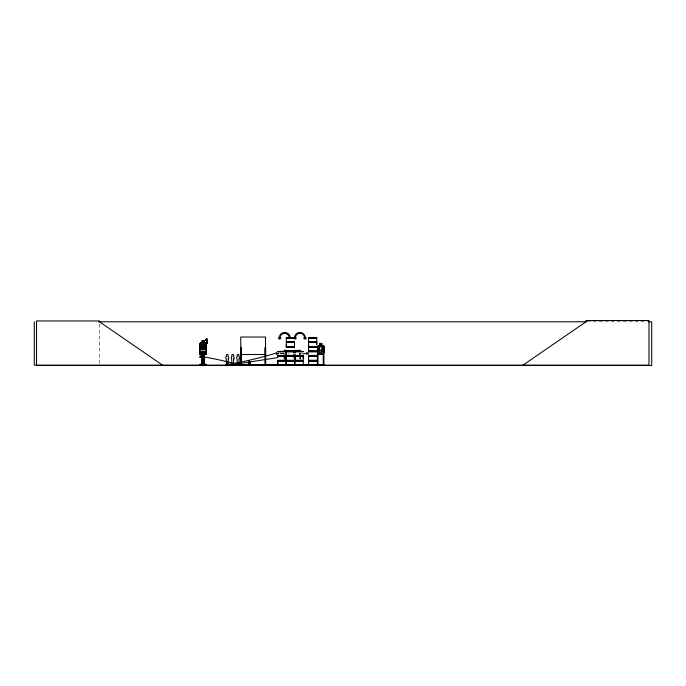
<?xml version="1.0" encoding="UTF-8"?>
<svg xmlns="http://www.w3.org/2000/svg" width="686" height="686" viewBox="0 0 686 686"><rect width="100%" height="100%" fill="white"/><g stroke="black" fill="none" stroke-linecap="round" stroke-linejoin="round"><path stroke-width="0.51" stroke-dasharray="3.43 2.57" d="M283.447 353.487L279.802 353.462M288.129 354.268L289.389 353.547M587.053 321.785L647.464 321.785M279.802 353.83L283.447 353.83M284.021 354.019L284.759 354.019M299.816 354.019L300.545 354.019M301.12 353.144L301.12 354.148M300.545 353.29L300.545 354.199M300.545 357.183L300.545 359.164M300.408 357.183L300.408 359.164M299.988 353.11L299.988 354.396M299.954 357.183L299.954 359.164L299.816 357.183M299.816 353.29L299.816 354.199M299.499 353.144L299.499 354.148M299.268 353.11L299.268 354.396M284.69 357.183L284.681 359.164M284.621 357.183L284.613 359.164M284.167 357.183L284.158 359.164M284.03 353.29L284.03 354.199M284.021 357.183L284.03 359.164M283.447 353.144L283.447 354.148M99.487 323.895L99.487 364.069"/><path stroke-width="1.03" d="M202.07 344.149L201.993 342.125L204.145 342.151L204.145 344.08L206.297 344.749L206.297 349.929L205.551 351.858L200.501 351.849C199.892 349.56 198.623 345.881 200.526 344.063L201.993 344.055M204.076 344.14L204.076 342.177M206.22 349.92L206.22 344.741M284.201 350.495C285.419 351.909 283.224 349.285 286.156 350.426M285.951 358.264L285.951 356.248L277.779 356.248M294.5 360.27L286.319 360.27L286.328 358.264M294.5 346.516L286.319 346.516L286.328 344.509M294.491 344.509L294.491 342.503M295.091 360.27L295.091 358.264L295.083 360.27L303.255 360.27L303.255 356.248L295.083 356.248M303.246 358.264L303.246 356.248M316.752 360.27L308.571 360.27L308.58 358.264M316.752 346.516L308.571 346.516L308.58 344.509M316.743 342.503L316.743 344.509L316.752 342.503L308.571 342.503L308.571 346.516M284.201 350.949L286.156 351.018M281.089 364.798L287.64 365.115M276.527 352.938L276.527 354.465L276.527 352.938A370.449 348.831 0 0 1 226.166 364.781L228.352 364.781M277.984 354.353L277.993 353.436M206.46 342.22L206.126 338.627L206.006 340.599L206.752 340.556L206.872 339.424L207.163 340.899L207.429 343.257L206.683 343.3L206.46 342.22L207.198 342.177M206.495 340.127L206.477 340.899L207.223 340.865L207.241 340.085L206.495 340.127L206.683 343.3M277.984 352.938L277.984 353.599M206.006 340.599L206.126 339.459L206.417 340.942M201.049 354.482L201.024 353.684L200.02 353.659C198.871 354.842 202.636 354.199 199.883 354.413L199.875 344.655L200.466 344.646L200.569 354.276M200.02 353.659L201.024 353.684M249.018 365.072L249.19 360.93L249.335 362.997M248.984 362.997L249.155 360.93L248.323 365.072M231.782 364.781C232.494 364.652 239.697 363.46 238.222 363.76M277.753 365.115L294.508 364.952L294.5 361.076L286.319 361.076L286.285 364.978M248.469 365.072L249.095 360.93M200.784 356.386C197.817 357.938 203.631 357.766 200.492 356.334M250.313 364.763L249.035 360.93L248.126 365.072L250.836 365.124M248.066 365.072L249.035 360.93M236.996 364.781L243.136 365.124L236.824 365.106M323.895 352.098L323.175 354.173L318.227 354.173M323.998 352.098L323.226 354.242L318.175 354.242L317.515 352.107L317.515 346.336L318.193 345.572L319.736 345.572M206.22 349.886L205.5 351.789L200.552 351.781L199.909 349.92L199.918 344.784L200.561 344.132L205.508 344.132L206.229 344.775M286.302 351.206L294.508 351.412M317.386 364.772L317.472 347.648L318.064 347.648L317.978 365.124M201.35 356.892L200.681 355.742L199.935 356.866M199.995 354.422L199.918 343.42L200.595 342.648L202.061 342.64M225.994 365.106L226.166 364.172L226.337 364.781M226.028 365.124L226.766 365.106M231.877 365.106L233.917 365.115M233.797 364.935C232.648 366.015 234.518 363.374 233.634 364.781M237.022 365.021C238.171 365.844 236.413 363.391 237.167 364.781M238.642 365.115L239.182 364.172L239.011 364.781M294.894 339.236L296.301 337.966L295.392 337.966A4.596 4.596 0 0 1 299.988 333.362A4.596 4.596 0 0 1 304.593 337.966L303.666 337.966L304.996 339.236L306.316 337.966L305.407 337.966A5.505 5.505 0 0 0 299.902 332.453A5.505 5.505 0 0 0 294.388 337.966M205.68 352.87L206.409 352.861M296.909 365.124L303.461 364.763L295.057 365.115M523.024 365.124L585.998 321.785L585.998 320.508L648.965 320.508L648.965 365.124L34.3 365.124L34.3 321.785M201.067 343.437L202.138 342.717L202.053 340.496L204.205 340.479L204.214 342.631L205.225 343.412M201.212 357.046L200.055 357.02M319.736 345.641L318.656 346.361L318.656 350.375L319.736 352.098L321.743 352.098L322.814 350.375L322.814 346.361L321.743 345.641M202.07 344.123L200.989 344.766L200.989 348.377L202.061 349.911L204.068 349.903L205.148 348.351L205.148 344.749L204.076 344.106M200.492 353.007L199.986 353.024M205.749 352.861L205.826 354.388L205.706 344.621L206.297 344.612M200.638 353.067L206.409 352.964M199.995 354.405L206.417 354.362L206.366 343.377L205.603 342.623L204.214 342.631L204.128 340.556L202.121 340.565M226.612 365.021C225.162 364.626 230.445 365.329 228.181 364.781M239.157 365.021L239.182 365.012A147.25 53.337 19.8 0 0 232.708 363.177M308.554 351.206L316.76 351.412M316.76 364.961L308.554 365.115M237.991 363.829L278.036 357.543M302.732 353.847L308.04 353.067M199.986 352.878L200.578 352.896L200.492 354.551M206.375 354.379L206.297 343.412L205.577 342.691L204.145 342.7M206.469 341.448L207.215 341.405M200.629 342.726L202.138 342.717M199.918 343.429L200.509 343.429M205.749 343.394L206.34 343.394M199.875 344.749L200.466 344.749M205.706 344.715L206.297 344.749M199.9 352.621L200.629 352.621M205.731 352.587L206.46 352.587M200.586 353.29L205.68 353.367M199.909 354.182L206.469 354.139M98.681 321.785L586.324 321.785M648.484 321.785L651.7 321.785L651.7 365.492L36.512 365.492L36.512 320.962L99.487 320.962L99.487 321.785L162.453 365.124M286.311 337.658L294.508 337.658M308.563 337.658L316.76 337.658M294.508 337.821L286.311 337.812L286.328 341.697L294.5 341.697M286.328 338.061L294.491 338.061M308.58 338.061L316.743 338.061M286.259 341.971L294.551 341.971M308.511 341.971L316.803 341.971M286.259 342.22L294.551 342.22M308.511 342.22L316.803 342.22M319.736 343.489L321.743 343.489L321.777 354.242M321.777 345.564L323.243 345.658L318.227 345.641M319.736 346.361L321.743 346.361M286.259 346.799L294.551 346.799M308.511 346.799L316.803 346.799M286.259 347.047L294.551 347.047M308.511 347.047L316.803 347.047M286.319 347.33L294.5 347.33M316.752 347.33L308.571 347.33L308.571 351.198L316.76 351.206M240.769 347.648L241.343 347.648L241.395 365.124M323.895 347.648L323.303 347.648L323.235 365.124M293.539 350.426L300.382 350.357L300.382 351.086L299.748 351.086L299.748 350.357M319.736 350.375L321.743 350.375M293.651 350.597L297.51 350.529L298.264 351.283M299.748 350.495L300.382 350.495M297.45 351.018L300.382 351.018M294.491 351.095L286.328 351.095L294.508 351.206M308.58 351.095L316.743 351.095M277.77 351.412L285.968 351.412M295.074 351.412L303.263 351.412M277.77 351.558L285.968 351.549L285.951 355.442L277.779 355.442M294.508 351.558L286.311 351.575L286.328 355.442L294.5 355.442M295.074 351.549L303.263 351.558M308.563 351.558L316.76 351.558M293.462 351.669L295.469 351.669M277.787 351.807L285.951 351.807M286.328 351.807L294.491 351.807M295.091 351.807L303.246 351.807M308.58 351.807L316.743 351.807M293.462 352.75L295.469 352.75M202.516 365.115L202.516 354.19L201.787 354.19L201.856 365.115M240.769 354.508L265.491 354.508M293.462 354.756L295.469 354.756M295.083 355.442L303.255 355.442M308.571 355.442L316.752 355.442M277.719 355.725L286.011 355.725M286.259 355.725L294.551 355.725M295.023 355.725L303.315 355.725M308.511 355.725L316.803 355.725M293.462 355.828L295.469 355.828M277.719 355.974L286.011 355.974M286.259 355.974L294.551 355.974M295.023 355.974L303.315 355.974M308.511 355.974L316.803 355.974M294.5 356.248L286.319 356.248L286.319 360.27M316.752 356.248L308.571 356.248L308.571 360.27M293.539 356.84L295.563 356.909M293.651 356.977L295.572 356.977M277.779 360.27L285.959 360.27L285.959 356.248M277.719 360.544L286.011 360.544M286.259 360.544L294.551 360.544M295.023 360.544L303.315 360.544M308.511 360.544L316.803 360.544M277.719 360.793L286.011 360.793M286.259 360.793L294.551 360.793M295.023 360.793L303.315 360.793M308.511 360.793L316.803 360.793M277.779 364.952L277.779 361.076L285.959 361.076L285.959 364.952M316.752 361.076L308.571 361.076L308.571 364.952M199.883 364.335L206.435 364.36M199.883 364.609L206.435 364.609M323.235 364.489L324.041 365.072M226.783 364.66L227.726 364.66M232.237 364.66L233.18 364.66M237.622 364.66L243.136 364.763M263.287 365.124L267.986 364.789L263.355 365.081M318.132 364.669L323.235 364.669M231.611 364.781L233.806 364.781M267.986 364.789L263.304 364.763M294.491 364.841L277.787 364.841L277.787 361.076M295.091 364.841L303.461 364.798M308.58 364.841L316.743 364.841M323.209 345.572L323.998 346.413M297.475 350.597L298.196 351.318M249.395 360.93L250.313 365.072M249.618 365.072L249.284 360.93L250.107 365.072M249.335 360.93L249.807 364.034M207.223 340.865L206.82 338.55L206.752 340.556M207.241 340.085L207.429 343.257M323.998 346.319L323.998 352.192M323.895 346.361L323.938 365.124M323.372 364.489L323.372 365.124M321.845 345.658L321.811 343.42L319.659 343.42L319.736 354.242M318.132 365.124L318.132 364.489L228.018 364.583L228.018 365.124M317.541 364.489L317.541 365.124M316.709 364.583L316.709 365.124M308.04 352.827L308.04 354.465M306.582 352.827L306.582 354.465M303.255 364.952L303.255 361.076L295.083 361.076L295.083 364.952M294.946 350.426L294.946 351.018M294.946 356.248L294.946 356.84M294.491 346.516L294.5 342.503L286.319 342.503L286.319 346.516M294.5 358.264L294.491 360.27M265.654 365.124L265.654 347.648L265.079 347.648L265.19 365.124M265.542 365.124L265.491 337.023L240.769 337.023L240.769 365.124L240.717 364.489M265.396 364.489L265.422 365.124M265.242 347.648L265.31 365.124M265.028 364.489L265.028 365.124M246.583 365.124L243.856 365.124M241.232 364.489L241.232 365.124M241.18 347.648L241.112 365.124M240.932 347.648L240.932 365.124M238.471 365.124L238.428 363.503L237.759 363.503L237.759 364.781M233.043 364.781L233.043 363.503L232.374 363.503L232.374 364.781M229.287 364.583L229.287 365.124M227.589 364.781L227.589 363.503L226.92 363.503L226.92 364.781M204.522 365.124L204.522 354.199L203.802 354.199L203.871 365.124M204.462 354.199L204.394 365.124M203.931 354.199L203.931 365.124M202.447 354.19L202.379 365.115M201.924 354.19L201.924 365.115M201.109 356.42A147.25 53.337 19.8 0 1 231.902 362.963M290.187 337.966A5.505 5.505 0 0 0 284.681 332.453A5.505 5.505 0 0 0 279.176 337.966L278.259 337.966L279.579 339.236L280.917 337.966L279.991 337.966A4.596 4.596 0 0 1 284.596 333.37A4.596 4.596 0 0 1 289.192 337.966M202.061 344.766L202.061 348.368L204.068 348.359L204.076 344.758L202.061 344.766M202.421 342.511L202.421 343.154L203.716 343.146L203.716 342.503L202.421 342.511M228.292 358.847L227.984 364.463L226.526 364.463L226.226 358.847A1.458 1.458 0 0 1 226.526 356.557C225.205 353.684 229.313 353.684 227.984 356.557A1.458 1.458 0 0 1 228.292 358.847M233.737 358.847L233.437 364.463L231.979 364.463L231.679 358.847A1.458 1.458 0 0 1 231.979 356.557C230.65 353.684 234.766 353.684 233.437 356.557A1.458 1.458 0 0 1 233.737 358.847M239.122 358.847L238.822 364.463L237.365 364.463L237.056 358.847A1.458 1.458 0 0 1 237.365 356.557C236.035 353.684 240.143 353.684 238.822 356.557A1.458 1.458 0 0 1 239.122 358.847M204.951 349.217L204.214 349.234L203.073 347.425C202.284 350.297 199.592 349.851 202.619 347.005C199.772 344.784 202.31 343.643 203.039 346.567C203.751 343.643 206.443 344.732 203.51 347.013L204.951 349.217M227.924 364.935L227.924 364.935M203.776 340.916L202.481 340.916L202.49 341.637L203.776 341.628L203.776 340.916M316.76 337.821L308.563 337.804L308.58 341.697L316.752 341.697L316.752 337.821M321.382 343.849L320.096 343.849L320.096 344.569L321.382 344.569L321.382 343.849"/></g></svg>
